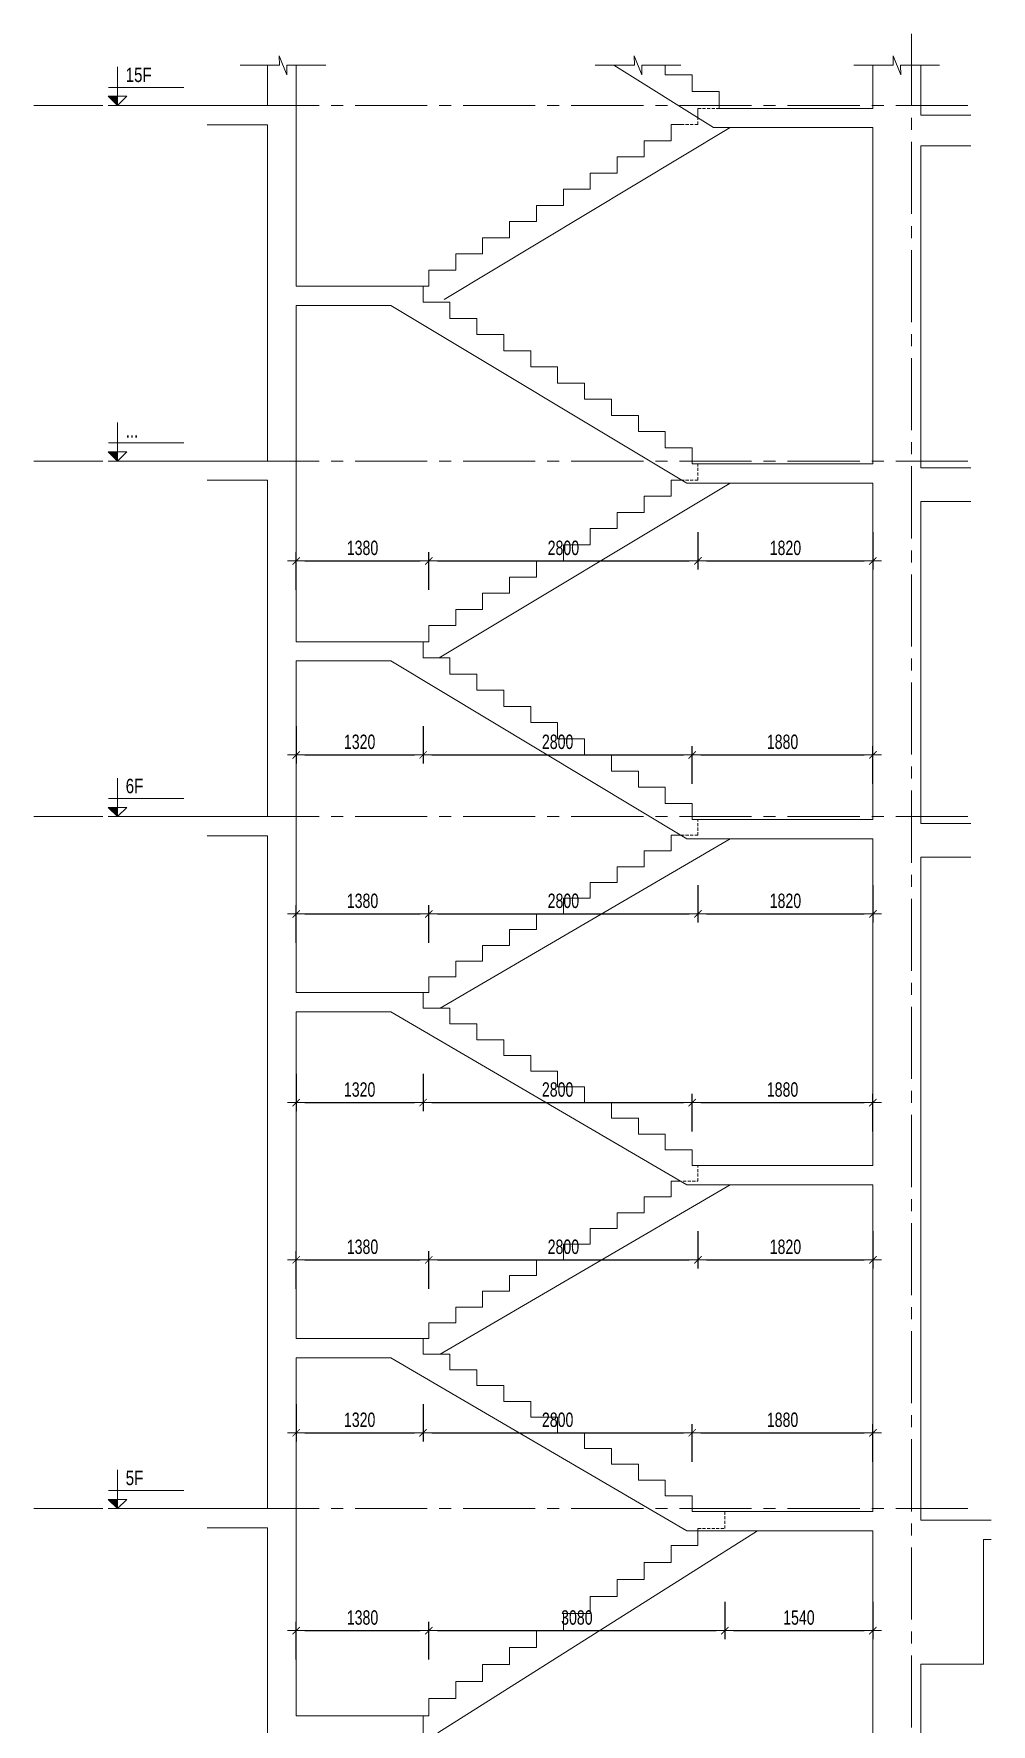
# Model space of a CAD drawing. Header units: millimetres. Extents: x -179076 to 254975, y -18667 to 296191.
# Drawn here: x 20906 to 30866, y 242206 to 259795 of the extents above; entities that cross this region are included whole.
import ezdxf

# ---------------------------------------------------------------- set-up
doc = ezdxf.new("R2010")
doc.units = ezdxf.units.MM
doc.linetypes.add('CENTER2', pattern=[1.125, 0.75, -0.125, 0.125, -0.125])
doc.linetypes.add('HIDDEN2', pattern=[4.762499999999999, 3.175, -1.5875])
doc.layers.get('Defpoints').update_dxf_attribs({"color": 151, "lineweight": 9})
for name, color, linetype, lineweight in [('NDC_S_ANNO', 7, 'Continuous', 20), ('NDC_S_AXIS', 5, 'CENTER2', 13), ('NDC_S_CONTINUOUS', 3, 'Continuous', 20), ('NDC_S_DIM', 1, 'Continuous', 15), ('NDC_S_HIDDEN', 8, 'HIDDEN2', 13), ('NDC_S_SLAB', 2, 'Continuous', 20), ('NDC_S_SYMBOL', 1, 'Continuous', 15), ('NDC_S_TEXT SYMBOL', 7, 'Continuous', 20), ('NDC_S_VN TEXT', 7, 'Continuous', 20)]:
    doc.layers.add(name, color=color, linetype=linetype, lineweight=lineweight)
doc.styles.add('NDC_ANNO', font='', dxfattribs={"width": 0.8})
doc.styles.add('NDC_DIM', font='', dxfattribs={"width": 0.75})
doc.styles.get('NDC_ANNO').set_extended_font_data('Dotum')
doc.styles.get('NDC_DIM').set_extended_font_data('Dotum')
doc.dimstyles.new('NDC_dim_60', dxfattribs={"dimscale": 60, "dimtxt": 2.5, "dimasz": 1.5, "dimexe": 1.5, "dimexo": 2.5, "dimgap": 1, "dimtad": 1, "dimdec": 0, "dimzin": 0, "dimdsep": 46, "dimtxsty": 'NDC_DIM', "dimblk": 'DIMMARK', "dimcen": 0.09, "dimdle": 1.2, "dimclrd": 1, "dimclre": 1, "dimclrt": 3, "dimadec": 0, "dimazin": 0, "dimtfac": 1, "dimtdec": 0, "dimtix": 1, "dimtofl": 0, "dimtmove": 0, "dimatfit": 3, "dimfxl": 5, "dimfxlon": 1, "dimtolj": 1, "dimtzin": 0, "dimarcsym": 0})

# ---------------------------------------------------------------- blocks, each defined once
blk = doc.blocks.new('DIMMARK')
at = {"layer": 'NDC_S_DIM', "color": 1}
blk.add_line((-1.5, 0), (1, 0), dxfattribs=at)
at = {"layer": 'NDC_S_DIM', "color": 2, "const_width": 0.1}
blk.add_lwpolyline([(-0.4242640687119285, -0.4242640687119285), (0.4242640687119285, 0.4242640687119285)], dxfattribs=at)
blk = doc.blocks.new('*D762')
at = {"layer": 'Defpoints', "color": 0, "transparency": 16777216}
for p in [(25015.57502546138, 243179.5302758293), (23635.57502542093, 242294.1136091602), (25015.57502546138, 242294.1136091602)]:
    blk.add_point(p, dxfattribs=at)
at = {"layer": 'NDC_S_DIM', "color": 1, "lineweight": -2, "transparency": 16777216}
for p, q in [((23635.57502542093, 242879.5302758293), (23635.57502542093, 243269.5302758293)), ((25015.57502546138, 242879.5302758293), (25015.57502546138, 243269.5302758293)), ((23725.57502542093, 243179.5302758293), (24925.57502546138, 243179.5302758293))]:
    blk.add_line(p, q, dxfattribs=at)
at = {"layer": 'NDC_S_DIM', "color": 1, "lineweight": -2, "transparency": 16777216, "xscale": 90, "yscale": 90, "zscale": 90, "rotation": 180}
blk.add_blockref('DIMMARK', (23635.57502542093, 243179.5302758293), dxfattribs=at)
at = {"layer": 'NDC_S_DIM', "color": 1, "lineweight": -2, "transparency": 16777216, "xscale": 90, "yscale": 90, "zscale": 90}
blk.add_blockref('DIMMARK', (25015.57502546138, 243179.5302758293), dxfattribs=at)
at = {"layer": 'NDC_S_DIM', "color": 3, "transparency": 16777216, "insert": (24325.57502544115, 243314.632039737), "char_height": 150, "attachment_point": 5, "style": 'NDC_DIM'}
blk.add_mtext('\\A1;1380', dxfattribs=at)
blk = doc.blocks.new('*D763')
at = {"layer": 'Defpoints', "color": 0, "transparency": 16777216}
for p in [(28095.57502546138, 244330.5719424994), (28095.57502546138, 243179.5302758293), (25015.57502546138, 242294.1136091602)]:
    blk.add_point(p, dxfattribs=at)
at = {"layer": 'NDC_S_DIM', "color": 1, "lineweight": -2, "transparency": 16777216}
for p, q in [((28095.57502546138, 243479.5302758293), (28095.57502546138, 243089.5302758293)), ((25015.57502546138, 242879.5302758293), (25015.57502546138, 243269.5302758293)), ((25105.57502546138, 243179.5302758293), (28005.57502546138, 243179.5302758293))]:
    blk.add_line(p, q, dxfattribs=at)
at = {"layer": 'NDC_S_DIM', "color": 1, "lineweight": -2, "transparency": 16777216, "xscale": 90, "yscale": 90, "zscale": 90, "rotation": 180}
blk.add_blockref('DIMMARK', (25015.57502546138, 243179.5302758293), dxfattribs=at)
at = {"layer": 'NDC_S_DIM', "color": 1, "lineweight": -2, "transparency": 16777216, "xscale": 90, "yscale": 90, "zscale": 90}
blk.add_blockref('DIMMARK', (28095.57502546138, 243179.5302758293), dxfattribs=at)
at = {"layer": 'NDC_S_DIM', "color": 3, "transparency": 16777216, "insert": (26555.57502546138, 243314.632039737), "char_height": 150, "attachment_point": 5, "style": 'NDC_DIM'}
blk.add_mtext('\\A1;3080', dxfattribs=at)
blk = doc.blocks.new('*D764')
at = {"layer": 'Defpoints', "color": 0, "transparency": 16777216}
for p in [(28095.57502546138, 244330.5719424994), (29635.57502538298, 244219.1136091665), (29635.57502538298, 243179.5302758293)]:
    blk.add_point(p, dxfattribs=at)
at = {"layer": 'NDC_S_DIM', "color": 1, "lineweight": -2, "transparency": 16777216}
for p, q in [((28095.57502546138, 243479.5302758293), (28095.57502546138, 243089.5302758293)), ((29635.57502538298, 243479.5302758293), (29635.57502538298, 243089.5302758293)), ((28185.57502546138, 243179.5302758293), (29545.57502538298, 243179.5302758293))]:
    blk.add_line(p, q, dxfattribs=at)
at = {"layer": 'NDC_S_DIM', "color": 1, "lineweight": -2, "transparency": 16777216, "xscale": 90, "yscale": 90, "zscale": 90, "rotation": 180}
blk.add_blockref('DIMMARK', (28095.57502546138, 243179.5302758293), dxfattribs=at)
at = {"layer": 'NDC_S_DIM', "color": 1, "lineweight": -2, "transparency": 16777216, "xscale": 90, "yscale": 90, "zscale": 90}
blk.add_blockref('DIMMARK', (29635.57502538298, 243179.5302758293), dxfattribs=at)
at = {"layer": 'NDC_S_DIM', "color": 3, "transparency": 16777216, "insert": (28865.57502542218, 243314.632039737), "char_height": 150, "attachment_point": 5, "style": 'NDC_DIM'}
blk.add_mtext('\\A1;1540', dxfattribs=at)
blk = doc.blocks.new('*D765')
at = {"layer": 'Defpoints', "color": 0, "transparency": 16777216}
for p in [(23635.57502542093, 246019.1136091612), (24955.57502542215, 246055.4772455253), (24955.57502542215, 245237.2954273459)]:
    blk.add_point(p, dxfattribs=at)
at = {"layer": 'NDC_S_DIM', "color": 1, "lineweight": -2, "transparency": 16777216}
for p, q in [((23635.57502542093, 245537.2954273459), (23635.57502542093, 245147.2954273459)), ((24955.57502542215, 245537.2954273459), (24955.57502542215, 245147.2954273459)), ((23725.57502542093, 245237.2954273459), (24865.57502542215, 245237.2954273459))]:
    blk.add_line(p, q, dxfattribs=at)
at = {"layer": 'NDC_S_DIM', "color": 1, "lineweight": -2, "transparency": 16777216, "xscale": 90, "yscale": 90, "zscale": 90, "rotation": 180}
blk.add_blockref('DIMMARK', (23635.57502542093, 245237.2954273459), dxfattribs=at)
at = {"layer": 'NDC_S_DIM', "color": 1, "lineweight": -2, "transparency": 16777216, "xscale": 90, "yscale": 90, "zscale": 90}
blk.add_blockref('DIMMARK', (24955.57502542215, 245237.2954273459), dxfattribs=at)
at = {"layer": 'NDC_S_DIM', "color": 3, "transparency": 16777216, "insert": (24295.57502542154, 245372.3971912536), "char_height": 150, "attachment_point": 5, "style": 'NDC_DIM'}
blk.add_mtext('\\A1;1320', dxfattribs=at)
blk = doc.blocks.new('*D766')
at = {"layer": 'Defpoints', "color": 0, "transparency": 16777216}
for p in [(24955.57502542215, 246055.4772455253), (27755.57502542099, 245237.2954273459), (27755.57502542099, 244419.1136091665)]:
    blk.add_point(p, dxfattribs=at)
at = {"layer": 'NDC_S_DIM', "color": 1, "lineweight": -2, "transparency": 16777216}
for p, q in [((24955.57502542215, 245537.2954273459), (24955.57502542215, 245147.2954273459)), ((25045.57502542215, 245237.2954273459), (27665.57502542099, 245237.2954273459)), ((27755.57502542099, 244937.2954273459), (27755.57502542099, 245327.2954273459))]:
    blk.add_line(p, q, dxfattribs=at)
at = {"layer": 'NDC_S_DIM', "color": 1, "lineweight": -2, "transparency": 16777216, "xscale": 90, "yscale": 90, "zscale": 90, "rotation": 180}
blk.add_blockref('DIMMARK', (24955.57502542215, 245237.2954273459), dxfattribs=at)
at = {"layer": 'NDC_S_DIM', "color": 1, "lineweight": -2, "transparency": 16777216, "xscale": 90, "yscale": 90, "zscale": 90}
blk.add_blockref('DIMMARK', (27755.57502542099, 245237.2954273459), dxfattribs=at)
at = {"layer": 'NDC_S_DIM', "color": 3, "transparency": 16777216, "insert": (26355.57502542157, 245372.3971912536), "char_height": 150, "attachment_point": 5, "style": 'NDC_DIM'}
blk.add_mtext('\\A1;2800', dxfattribs=at)
blk = doc.blocks.new('*D767')
at = {"layer": 'Defpoints', "color": 0, "transparency": 16777216}
for p in [(29635.57502538298, 245237.2954273459), (27755.57502542099, 244419.1136091665), (29635.57502538298, 244419.1136091665)]:
    blk.add_point(p, dxfattribs=at)
at = {"layer": 'NDC_S_DIM', "color": 1, "lineweight": -2, "transparency": 16777216}
for p, q in [((27755.57502542099, 244937.2954273459), (27755.57502542099, 245327.2954273459)), ((27845.57502542099, 245237.2954273459), (29545.57502538298, 245237.2954273459)), ((29635.57502538298, 244937.2954273459), (29635.57502538298, 245327.2954273459))]:
    blk.add_line(p, q, dxfattribs=at)
at = {"layer": 'NDC_S_DIM', "color": 1, "lineweight": -2, "transparency": 16777216, "xscale": 90, "yscale": 90, "zscale": 90, "rotation": 180}
blk.add_blockref('DIMMARK', (27755.57502542099, 245237.2954273459), dxfattribs=at)
at = {"layer": 'NDC_S_DIM', "color": 1, "lineweight": -2, "transparency": 16777216, "xscale": 90, "yscale": 90, "zscale": 90}
blk.add_blockref('DIMMARK', (29635.57502538298, 245237.2954273459), dxfattribs=at)
at = {"layer": 'NDC_S_DIM', "color": 3, "transparency": 16777216, "insert": (28695.57502540198, 245372.3971912536), "char_height": 150, "attachment_point": 5, "style": 'NDC_DIM'}
blk.add_mtext('\\A1;1880', dxfattribs=at)
blk = doc.blocks.new('*D768')
at = {"layer": 'Defpoints', "color": 0, "transparency": 16777216}
for p in [(25015.57502542215, 247037.295427341), (23635.57502542093, 246219.1136091612), (25015.57502542215, 246219.1136091612)]:
    blk.add_point(p, dxfattribs=at)
at = {"layer": 'NDC_S_DIM', "color": 1, "lineweight": -2, "transparency": 16777216}
for p, q in [((23635.57502542093, 246737.295427341), (23635.57502542093, 247127.295427341)), ((23725.57502542093, 247037.295427341), (24925.57502542215, 247037.295427341)), ((25015.57502542215, 246737.295427341), (25015.57502542215, 247127.295427341))]:
    blk.add_line(p, q, dxfattribs=at)
at = {"layer": 'NDC_S_DIM', "color": 1, "lineweight": -2, "transparency": 16777216, "xscale": 90, "yscale": 90, "zscale": 90, "rotation": 180}
blk.add_blockref('DIMMARK', (23635.57502542093, 247037.295427341), dxfattribs=at)
at = {"layer": 'NDC_S_DIM', "color": 1, "lineweight": -2, "transparency": 16777216, "xscale": 90, "yscale": 90, "zscale": 90}
blk.add_blockref('DIMMARK', (25015.57502542215, 247037.295427341), dxfattribs=at)
at = {"layer": 'NDC_S_DIM', "color": 3, "transparency": 16777216, "insert": (24325.57502542154, 247172.3971912487), "char_height": 150, "attachment_point": 5, "style": 'NDC_DIM'}
blk.add_mtext('\\A1;1380', dxfattribs=at)
blk = doc.blocks.new('*D769')
at = {"layer": 'Defpoints', "color": 0, "transparency": 16777216}
for p in [(27815.5750254211, 247855.4772455205), (27815.5750254211, 247037.295427341), (25015.57502542215, 246219.1136091612)]:
    blk.add_point(p, dxfattribs=at)
at = {"layer": 'NDC_S_DIM', "color": 1, "lineweight": -2, "transparency": 16777216}
for p, q in [((27815.5750254211, 247337.295427341), (27815.5750254211, 246947.295427341)), ((25015.57502542215, 246737.295427341), (25015.57502542215, 247127.295427341)), ((25105.57502542215, 247037.295427341), (27725.5750254211, 247037.295427341))]:
    blk.add_line(p, q, dxfattribs=at)
at = {"layer": 'NDC_S_DIM', "color": 1, "lineweight": -2, "transparency": 16777216, "xscale": 90, "yscale": 90, "zscale": 90, "rotation": 180}
blk.add_blockref('DIMMARK', (25015.57502542215, 247037.295427341), dxfattribs=at)
at = {"layer": 'NDC_S_DIM', "color": 1, "lineweight": -2, "transparency": 16777216, "xscale": 90, "yscale": 90, "zscale": 90}
blk.add_blockref('DIMMARK', (27815.5750254211, 247037.295427341), dxfattribs=at)
at = {"layer": 'NDC_S_DIM', "color": 3, "transparency": 16777216, "insert": (26415.57502542163, 247172.3971912487), "char_height": 150, "attachment_point": 5, "style": 'NDC_DIM'}
blk.add_mtext('\\A1;2800', dxfattribs=at)
blk = doc.blocks.new('*D770')
at = {"layer": 'Defpoints', "color": 0, "transparency": 16777216}
for p in [(27815.5750254211, 247855.4772455205), (29635.57502538298, 247819.1136091569), (29635.57502538298, 247037.295427341)]:
    blk.add_point(p, dxfattribs=at)
at = {"layer": 'NDC_S_DIM', "color": 1, "lineweight": -2, "transparency": 16777216}
for p, q in [((27815.5750254211, 247337.295427341), (27815.5750254211, 246947.295427341)), ((29635.57502538298, 247337.295427341), (29635.57502538298, 246947.295427341)), ((27905.5750254211, 247037.295427341), (29545.57502538298, 247037.295427341))]:
    blk.add_line(p, q, dxfattribs=at)
at = {"layer": 'NDC_S_DIM', "color": 1, "lineweight": -2, "transparency": 16777216, "xscale": 90, "yscale": 90, "zscale": 90, "rotation": 180}
blk.add_blockref('DIMMARK', (27815.5750254211, 247037.295427341), dxfattribs=at)
at = {"layer": 'NDC_S_DIM', "color": 1, "lineweight": -2, "transparency": 16777216, "xscale": 90, "yscale": 90, "zscale": 90}
blk.add_blockref('DIMMARK', (29635.57502538298, 247037.295427341), dxfattribs=at)
at = {"layer": 'NDC_S_DIM', "color": 3, "transparency": 16777216, "insert": (28725.57502540204, 247172.3971912487), "char_height": 150, "attachment_point": 5, "style": 'NDC_DIM'}
blk.add_mtext('\\A1;1820', dxfattribs=at)
blk = doc.blocks.new('*D771')
at = {"layer": 'Defpoints', "color": 0, "transparency": 16777216}
for p in [(23635.57502542093, 249819.1136091517), (24955.57502542215, 249819.1136091517), (24955.57502542215, 248673.6590637005)]:
    blk.add_point(p, dxfattribs=at)
at = {"layer": 'NDC_S_DIM', "color": 1, "lineweight": -2, "transparency": 16777216}
for p, q in [((23635.57502542093, 248973.6590637005), (23635.57502542093, 248583.6590637005)), ((24955.57502542215, 248973.6590637005), (24955.57502542215, 248583.6590637005)), ((23725.57502542093, 248673.6590637005), (24865.57502542215, 248673.6590637005))]:
    blk.add_line(p, q, dxfattribs=at)
at = {"layer": 'NDC_S_DIM', "color": 1, "lineweight": -2, "transparency": 16777216, "xscale": 90, "yscale": 90, "zscale": 90, "rotation": 180}
blk.add_blockref('DIMMARK', (23635.57502542093, 248673.6590637005), dxfattribs=at)
at = {"layer": 'NDC_S_DIM', "color": 1, "lineweight": -2, "transparency": 16777216, "xscale": 90, "yscale": 90, "zscale": 90}
blk.add_blockref('DIMMARK', (24955.57502542215, 248673.6590637005), dxfattribs=at)
at = {"layer": 'NDC_S_DIM', "color": 3, "transparency": 16777216, "insert": (24295.57502542154, 248808.7608276082), "char_height": 150, "attachment_point": 5, "style": 'NDC_DIM'}
blk.add_mtext('\\A1;1320', dxfattribs=at)
blk = doc.blocks.new('*D772')
at = {"layer": 'Defpoints', "color": 0, "transparency": 16777216}
for p in [(24955.57502542215, 249819.1136091517), (27755.57502542099, 248673.6590637005), (27755.57502542099, 248019.1136091569)]:
    blk.add_point(p, dxfattribs=at)
at = {"layer": 'NDC_S_DIM', "color": 1, "lineweight": -2, "transparency": 16777216}
for p, q in [((24955.57502542215, 248973.6590637005), (24955.57502542215, 248583.6590637005)), ((27755.57502542099, 248373.6590637005), (27755.57502542099, 248763.6590637005)), ((25045.57502542215, 248673.6590637005), (27665.57502542099, 248673.6590637005))]:
    blk.add_line(p, q, dxfattribs=at)
at = {"layer": 'NDC_S_DIM', "color": 1, "lineweight": -2, "transparency": 16777216, "xscale": 90, "yscale": 90, "zscale": 90, "rotation": 180}
blk.add_blockref('DIMMARK', (24955.57502542215, 248673.6590637005), dxfattribs=at)
at = {"layer": 'NDC_S_DIM', "color": 1, "lineweight": -2, "transparency": 16777216, "xscale": 90, "yscale": 90, "zscale": 90}
blk.add_blockref('DIMMARK', (27755.57502542099, 248673.6590637005), dxfattribs=at)
at = {"layer": 'NDC_S_DIM', "color": 3, "transparency": 16777216, "insert": (26355.57502542157, 248808.7608276082), "char_height": 150, "attachment_point": 5, "style": 'NDC_DIM'}
blk.add_mtext('\\A1;2800', dxfattribs=at)
blk = doc.blocks.new('*D773')
at = {"layer": 'Defpoints', "color": 0, "transparency": 16777216}
for p in [(29635.57502538298, 248673.6590637005), (27755.57502542099, 248019.1136091569), (29635.57502538298, 248019.1136091569)]:
    blk.add_point(p, dxfattribs=at)
at = {"layer": 'NDC_S_DIM', "color": 1, "lineweight": -2, "transparency": 16777216}
for p, q in [((27755.57502542099, 248373.6590637005), (27755.57502542099, 248763.6590637005)), ((29635.57502538298, 248373.6590637005), (29635.57502538298, 248763.6590637005)), ((27845.57502542099, 248673.6590637005), (29545.57502538298, 248673.6590637005))]:
    blk.add_line(p, q, dxfattribs=at)
at = {"layer": 'NDC_S_DIM', "color": 1, "lineweight": -2, "transparency": 16777216, "xscale": 90, "yscale": 90, "zscale": 90, "rotation": 180}
blk.add_blockref('DIMMARK', (27755.57502542099, 248673.6590637005), dxfattribs=at)
at = {"layer": 'NDC_S_DIM', "color": 1, "lineweight": -2, "transparency": 16777216, "xscale": 90, "yscale": 90, "zscale": 90}
blk.add_blockref('DIMMARK', (29635.57502538298, 248673.6590637005), dxfattribs=at)
at = {"layer": 'NDC_S_DIM', "color": 3, "transparency": 16777216, "insert": (28695.57502540198, 248808.7608276082), "char_height": 150, "attachment_point": 5, "style": 'NDC_DIM'}
blk.add_mtext('\\A1;1880', dxfattribs=at)
blk = doc.blocks.new('*D774')
at = {"layer": 'Defpoints', "color": 0, "transparency": 16777216}
for p in [(25015.57502542215, 250637.2954273317), (23635.57502542093, 249819.1136091517), (25015.57502542215, 249819.1136091517)]:
    blk.add_point(p, dxfattribs=at)
at = {"layer": 'NDC_S_DIM', "color": 1, "lineweight": -2, "transparency": 16777216}
for p, q in [((23635.57502542093, 250337.2954273317), (23635.57502542093, 250727.2954273317)), ((25015.57502542215, 250337.2954273317), (25015.57502542215, 250727.2954273317)), ((23725.57502542093, 250637.2954273317), (24925.57502542215, 250637.2954273317))]:
    blk.add_line(p, q, dxfattribs=at)
at = {"layer": 'NDC_S_DIM', "color": 1, "lineweight": -2, "transparency": 16777216, "xscale": 90, "yscale": 90, "zscale": 90, "rotation": 180}
blk.add_blockref('DIMMARK', (23635.57502542093, 250637.2954273317), dxfattribs=at)
at = {"layer": 'NDC_S_DIM', "color": 1, "lineweight": -2, "transparency": 16777216, "xscale": 90, "yscale": 90, "zscale": 90}
blk.add_blockref('DIMMARK', (25015.57502542215, 250637.2954273317), dxfattribs=at)
at = {"layer": 'NDC_S_DIM', "color": 3, "transparency": 16777216, "insert": (24325.57502542154, 250772.3971912394), "char_height": 150, "attachment_point": 5, "style": 'NDC_DIM'}
blk.add_mtext('\\A1;1380', dxfattribs=at)
blk = doc.blocks.new('*D775')
at = {"layer": 'Defpoints', "color": 0, "transparency": 16777216}
for p in [(27815.5750254211, 251455.4772455111), (27815.5750254211, 250637.2954273317), (25015.57502542215, 249819.1136091517)]:
    blk.add_point(p, dxfattribs=at)
at = {"layer": 'NDC_S_DIM', "color": 1, "lineweight": -2, "transparency": 16777216}
for p, q in [((27815.5750254211, 250937.2954273317), (27815.5750254211, 250547.2954273317)), ((25015.57502542215, 250337.2954273317), (25015.57502542215, 250727.2954273317)), ((25105.57502542215, 250637.2954273317), (27725.5750254211, 250637.2954273317))]:
    blk.add_line(p, q, dxfattribs=at)
at = {"layer": 'NDC_S_DIM', "color": 1, "lineweight": -2, "transparency": 16777216, "xscale": 90, "yscale": 90, "zscale": 90, "rotation": 180}
blk.add_blockref('DIMMARK', (25015.57502542215, 250637.2954273317), dxfattribs=at)
at = {"layer": 'NDC_S_DIM', "color": 1, "lineweight": -2, "transparency": 16777216, "xscale": 90, "yscale": 90, "zscale": 90}
blk.add_blockref('DIMMARK', (27815.5750254211, 250637.2954273317), dxfattribs=at)
at = {"layer": 'NDC_S_DIM', "color": 3, "transparency": 16777216, "insert": (26415.57502542163, 250772.3971912394), "char_height": 150, "attachment_point": 5, "style": 'NDC_DIM'}
blk.add_mtext('\\A1;2800', dxfattribs=at)
blk = doc.blocks.new('*D776')
at = {"layer": 'Defpoints', "color": 0, "transparency": 16777216}
for p in [(27815.5750254211, 251455.4772455111), (29635.57502538298, 251419.1136091152), (29635.57502538298, 250637.2954273317)]:
    blk.add_point(p, dxfattribs=at)
at = {"layer": 'NDC_S_DIM', "color": 1, "lineweight": -2, "transparency": 16777216}
for p, q in [((27815.5750254211, 250937.2954273317), (27815.5750254211, 250547.2954273317)), ((29635.57502538298, 250937.2954273317), (29635.57502538298, 250547.2954273317)), ((27905.5750254211, 250637.2954273317), (29545.57502538298, 250637.2954273317))]:
    blk.add_line(p, q, dxfattribs=at)
at = {"layer": 'NDC_S_DIM', "color": 1, "lineweight": -2, "transparency": 16777216, "xscale": 90, "yscale": 90, "zscale": 90, "rotation": 180}
blk.add_blockref('DIMMARK', (27815.5750254211, 250637.2954273317), dxfattribs=at)
at = {"layer": 'NDC_S_DIM', "color": 1, "lineweight": -2, "transparency": 16777216, "xscale": 90, "yscale": 90, "zscale": 90}
blk.add_blockref('DIMMARK', (29635.57502538298, 250637.2954273317), dxfattribs=at)
at = {"layer": 'NDC_S_DIM', "color": 3, "transparency": 16777216, "insert": (28725.57502540204, 250772.3971912394), "char_height": 150, "attachment_point": 5, "style": 'NDC_DIM'}
blk.add_mtext('\\A1;1820', dxfattribs=at)
blk = doc.blocks.new('*D777')
at = {"layer": 'Defpoints', "color": 0, "transparency": 16777216}
for p in [(24955.5750254991, 253300.9317909445), (23635.57502542093, 253269.1136091272), (24955.5750254991, 252291.8408818482)]:
    blk.add_point(p, dxfattribs=at)
at = {"layer": 'NDC_S_DIM', "color": 1, "lineweight": -2, "transparency": 16777216}
for p, q in [((23635.57502542093, 252591.8408818482), (23635.57502542093, 252201.8408818482)), ((24955.5750254991, 252591.8408818482), (24955.5750254991, 252201.8408818482)), ((23725.57502542093, 252291.8408818482), (24865.5750254991, 252291.8408818482))]:
    blk.add_line(p, q, dxfattribs=at)
at = {"layer": 'NDC_S_DIM', "color": 1, "lineweight": -2, "transparency": 16777216, "xscale": 90, "yscale": 90, "zscale": 90, "rotation": 180}
blk.add_blockref('DIMMARK', (23635.57502542093, 252291.8408818482), dxfattribs=at)
at = {"layer": 'NDC_S_DIM', "color": 1, "lineweight": -2, "transparency": 16777216, "xscale": 90, "yscale": 90, "zscale": 90}
blk.add_blockref('DIMMARK', (24955.5750254991, 252291.8408818482), dxfattribs=at)
at = {"layer": 'NDC_S_DIM', "color": 3, "transparency": 16777216, "insert": (24295.57502546001, 252426.942645756), "char_height": 150, "attachment_point": 5, "style": 'NDC_DIM'}
blk.add_mtext('\\A1;1320', dxfattribs=at)
blk = doc.blocks.new('*D778')
at = {"layer": 'Defpoints', "color": 0, "transparency": 16777216}
for p in [(24955.5750254991, 253300.9317909445), (27755.57502542093, 252291.8408818482), (27755.57502542093, 251619.1136091152)]:
    blk.add_point(p, dxfattribs=at)
at = {"layer": 'NDC_S_DIM', "color": 1, "lineweight": -2, "transparency": 16777216}
for p, q in [((24955.5750254991, 252591.8408818482), (24955.5750254991, 252201.8408818482)), ((25045.5750254991, 252291.8408818482), (27665.57502542093, 252291.8408818482)), ((27755.57502542093, 251991.8408818482), (27755.57502542093, 252381.8408818482))]:
    blk.add_line(p, q, dxfattribs=at)
at = {"layer": 'NDC_S_DIM', "color": 1, "lineweight": -2, "transparency": 16777216, "xscale": 90, "yscale": 90, "zscale": 90, "rotation": 180}
blk.add_blockref('DIMMARK', (24955.5750254991, 252291.8408818482), dxfattribs=at)
at = {"layer": 'NDC_S_DIM', "color": 1, "lineweight": -2, "transparency": 16777216, "xscale": 90, "yscale": 90, "zscale": 90}
blk.add_blockref('DIMMARK', (27755.57502542093, 252291.8408818482), dxfattribs=at)
at = {"layer": 'NDC_S_DIM', "color": 3, "transparency": 16777216, "insert": (26355.57502546001, 252426.942645756), "char_height": 150, "attachment_point": 5, "style": 'NDC_DIM'}
blk.add_mtext('\\A1;2800', dxfattribs=at)
blk = doc.blocks.new('*D757')
at = {"layer": 'Defpoints', "color": 0, "transparency": 16777216}
for p in [(29635.57502538298, 252291.8408818482), (27755.57502542093, 251619.1136091152), (29635.57502538298, 251619.1136091152)]:
    blk.add_point(p, dxfattribs=at)
at = {"layer": 'NDC_S_DIM', "color": 1, "lineweight": -2, "transparency": 16777216}
for p, q in [((27755.57502542093, 251991.8408818482), (27755.57502542093, 252381.8408818482)), ((27845.57502542093, 252291.8408818482), (29545.57502538298, 252291.8408818482)), ((29635.57502538298, 251991.8408818482), (29635.57502538298, 252381.8408818482))]:
    blk.add_line(p, q, dxfattribs=at)
at = {"layer": 'NDC_S_DIM', "color": 1, "lineweight": -2, "transparency": 16777216, "xscale": 90, "yscale": 90, "zscale": 90, "rotation": 180}
blk.add_blockref('DIMMARK', (27755.57502542093, 252291.8408818482), dxfattribs=at)
at = {"layer": 'NDC_S_DIM', "color": 1, "lineweight": -2, "transparency": 16777216, "xscale": 90, "yscale": 90, "zscale": 90}
blk.add_blockref('DIMMARK', (29635.57502538298, 252291.8408818482), dxfattribs=at)
at = {"layer": 'NDC_S_DIM', "color": 3, "transparency": 16777216, "insert": (28695.57502540195, 252426.942645756), "char_height": 150, "attachment_point": 5, "style": 'NDC_DIM'}
blk.add_mtext('\\A1;1880', dxfattribs=at)
blk = doc.blocks.new('*D758')
at = {"layer": 'Defpoints', "color": 0, "transparency": 16777216}
for p in [(25015.5750254991, 254310.022700041), (23635.57502542093, 253469.1136091272), (25015.5750254991, 253469.1136091272)]:
    blk.add_point(p, dxfattribs=at)
at = {"layer": 'NDC_S_DIM', "color": 1, "lineweight": -2, "transparency": 16777216}
for p, q in [((23635.57502542093, 254010.022700041), (23635.57502542093, 254400.022700041)), ((25015.5750254991, 254010.022700041), (25015.5750254991, 254400.022700041)), ((23725.57502542093, 254310.022700041), (24925.5750254991, 254310.022700041))]:
    blk.add_line(p, q, dxfattribs=at)
at = {"layer": 'NDC_S_DIM', "color": 1, "lineweight": -2, "transparency": 16777216, "xscale": 90, "yscale": 90, "zscale": 90, "rotation": 180}
blk.add_blockref('DIMMARK', (23635.57502542093, 254310.022700041), dxfattribs=at)
at = {"layer": 'NDC_S_DIM', "color": 1, "lineweight": -2, "transparency": 16777216, "xscale": 90, "yscale": 90, "zscale": 90}
blk.add_blockref('DIMMARK', (25015.5750254991, 254310.022700041), dxfattribs=at)
at = {"layer": 'NDC_S_DIM', "color": 3, "transparency": 16777216, "insert": (24325.57502546001, 254445.1244639487), "char_height": 150, "attachment_point": 5, "style": 'NDC_DIM'}
blk.add_mtext('\\A1;1380', dxfattribs=at)
blk = doc.blocks.new('*D759')
at = {"layer": 'Defpoints', "color": 0, "transparency": 16777216}
for p in [(27815.5750254211, 255150.9317909545), (27815.5750254211, 254310.022700041), (25015.5750254991, 253469.1136091272)]:
    blk.add_point(p, dxfattribs=at)
at = {"layer": 'NDC_S_DIM', "color": 1, "lineweight": -2, "transparency": 16777216}
for p, q in [((27815.5750254211, 254610.022700041), (27815.5750254211, 254220.022700041)), ((25015.5750254991, 254010.022700041), (25015.5750254991, 254400.022700041)), ((25105.5750254991, 254310.022700041), (27725.5750254211, 254310.022700041))]:
    blk.add_line(p, q, dxfattribs=at)
at = {"layer": 'NDC_S_DIM', "color": 1, "lineweight": -2, "transparency": 16777216, "xscale": 90, "yscale": 90, "zscale": 90, "rotation": 180}
blk.add_blockref('DIMMARK', (25015.5750254991, 254310.022700041), dxfattribs=at)
at = {"layer": 'NDC_S_DIM', "color": 1, "lineweight": -2, "transparency": 16777216, "xscale": 90, "yscale": 90, "zscale": 90}
blk.add_blockref('DIMMARK', (27815.5750254211, 254310.022700041), dxfattribs=at)
at = {"layer": 'NDC_S_DIM', "color": 3, "transparency": 16777216, "insert": (26415.5750254601, 254445.1244639487), "char_height": 150, "attachment_point": 5, "style": 'NDC_DIM'}
blk.add_mtext('\\A1;2800', dxfattribs=at)
blk = doc.blocks.new('*D760')
at = {"layer": 'Defpoints', "color": 0, "transparency": 16777216}
for p in [(27815.5750254211, 255150.9317909545), (29635.57502538298, 255119.1136091154), (29635.57502538298, 254310.022700041)]:
    blk.add_point(p, dxfattribs=at)
at = {"layer": 'NDC_S_DIM', "color": 1, "lineweight": -2, "transparency": 16777216}
for p, q in [((27815.5750254211, 254610.022700041), (27815.5750254211, 254220.022700041)), ((29635.57502538298, 254610.022700041), (29635.57502538298, 254220.022700041)), ((27905.5750254211, 254310.022700041), (29545.57502538298, 254310.022700041))]:
    blk.add_line(p, q, dxfattribs=at)
at = {"layer": 'NDC_S_DIM', "color": 1, "lineweight": -2, "transparency": 16777216, "xscale": 90, "yscale": 90, "zscale": 90, "rotation": 180}
blk.add_blockref('DIMMARK', (27815.5750254211, 254310.022700041), dxfattribs=at)
at = {"layer": 'NDC_S_DIM', "color": 1, "lineweight": -2, "transparency": 16777216, "xscale": 90, "yscale": 90, "zscale": 90}
blk.add_blockref('DIMMARK', (29635.57502538298, 254310.022700041), dxfattribs=at)
at = {"layer": 'NDC_S_DIM', "color": 3, "transparency": 16777216, "insert": (28725.57502540204, 254445.1244639487), "char_height": 150, "attachment_point": 5, "style": 'NDC_DIM'}
blk.add_mtext('\\A1;1820', dxfattribs=at)
blk = doc.blocks.new('kata_block_CT')
at = {"layer": 'NDC_S_ANNO'}
blk.add_hatch(color=3, dxfattribs=at).paths.add_polyline_path([(0, 1.596954857557648), (-1.612010908633238, 1.596954857557648), (0, 0)])
at = {"layer": 'NDC_S_ANNO', "ltscale": 50}
h = blk.add_hatch(dxfattribs=at)
h.set_pattern_fill('ANSI31', color=256, scale=1.406250541793835, style=0)
h.set_pattern_definition([(45.00000000000001, (0, 5.456968210637569e-12), (-3.157122508925224, 3.157122508925225), [])])
h.paths.add_polyline_path([(0, 1.596954857557648), (0, 0), (1.612010908924276, 1.596954857557648)])
for p, q in [((-1.592704896858777, 3.140833880479477), (11.46947077315417, 3.140833880479477)), ((11.56125648126181, 5.456968210637569e-12), (-1.63869572513795, 5.456968210637569e-12))]:
    blk.add_line(p, q, dxfattribs=at)
for points in [[(0, 6.69495074864426), (0, 0)], [(0, 0), (-1.612010908924276, 1.596954857557648), (0, 1.596954857557648)], [(0, 0), (1.612010908924276, 1.596954857557648), (0, 1.596954857557648)]]:
    blk.add_lwpolyline(points, dxfattribs=at)
at = {"layer": 'NDC_S_ANNO', "color": 8, "ltscale": 50}
blk.add_lwpolyline([(0, 0), (-1.612010908633238, 1.596954857557648), (0, 1.596954857557648)], dxfattribs=at)
at = {"layer": 'NDC_S_TEXT SYMBOL', "color": 3, "style": 'NDC_ANNO', "width": 0.8}
blk.add_attdef('CT', (1.409564409346785, 4.068271311703938), '', height=2.5, dxfattribs=at)

msp = doc.modelspace()

# ---------------------------------------------------------------- linework, layer by layer
at = {"layer": 'NDC_S_AXIS', "ltscale": 1000}
for p, q in [((30035.57502539858, 259795.0796978927), (30035.57502539858, 228195.7229393807)), ((30623.03160087153, 259049.1136091675), (20905.7138816567, 259049.1136091675)), ((30623.03160087153, 255349.1136091476), (20905.7138816567, 255349.1136091477)), ((30623.03160087153, 251649.1136091476), (20905.7138816567, 251649.1136091476)), ((30623.03160087153, 244449.1136091661), (20905.7138816567, 244449.1136091661))]:
    msp.add_line(p, q, dxfattribs=at)
at = {"layer": 'NDC_S_CONTINUOUS'}
for p, q in [((28151.02321655722, 258819.1136091353), (25173.9421354775, 257030.9317909447)), ((28151.02321655722, 255119.1136091352), (25123.99618953181, 253300.9317909445)), ((25131.95369460428, 249655.4772455158), (28149.73147232604, 251419.1136091151)), ((25131.95369460469, 246055.4772455253), (28149.7314723818, 247819.1136091569)), ((25109.74712656648, 242117.0302758265), (28433.51183244999, 244219.1136091666))]:
    msp.add_line(p, q, dxfattribs=at)
for points in [[(27647.15386127355, 258850.9317909547), (27535.57502542093, 258850.9317909547), (27535.57502542093, 258682.749972772), (27255.57502542093, 258682.749972772), (27255.57502542093, 258514.5681545892), (26975.57502542093, 258514.5681545892), (26975.57502542093, 258346.3863364065), (26695.57502542093, 258346.3863364065), (26695.57502542093, 258178.2045182238), (26415.57502542093, 258178.2045182238), (26415.57502542093, 258010.0227000411), (26135.57502542093, 258010.0227000411), (26135.57502542093, 257841.8408818584), (25855.57502542093, 257841.8408818584), (25855.57502542093, 257673.6590636756), (25575.57502542093, 257673.6590636756), (25575.57502542093, 257505.4772454929), (25295.57502542093, 257505.4772454929), (25295.57502542093, 257337.2954273102), (25015.5750254991, 257337.2954273102), (25015.5750254991, 257169.1136091274), (24955.5750254991, 257169.1136091274)], [(27647.15386127372, 255150.9317909545), (27535.57502542093, 255150.9317909545), (27535.57502542093, 254982.7499727719), (27255.57502542093, 254982.7499727719), (27255.57502542093, 254814.568154589), (26975.57502542093, 254814.568154589), (26975.57502542093, 254646.3863364063), (26695.57502542093, 254646.3863364063), (26695.57502542093, 254478.2045182236), (26415.57502542093, 254478.2045182236), (26415.57502542093, 254310.022700041), (26135.57502542093, 254310.022700041), (26135.57502542093, 254141.8408818583), (25855.57502542093, 254141.8408818583), (25855.57502542093, 253973.6590636754), (25575.57502542093, 253973.6590636754), (25575.57502542093, 253805.4772454927), (25295.57502542093, 253805.4772454927), (25295.57502542093, 253637.29542731), (25015.5750254991, 253637.29542731), (25015.5750254991, 253469.1136091272), (24955.5750254991, 253469.1136091272)], [(24955.57502542215, 249819.1136091517), (25015.57502542215, 249819.1136091517), (25015.57502542215, 249982.7499727882), (25295.57502542203, 249982.7499727882), (25295.57502542203, 250146.386336424), (25575.57502542192, 250146.386336424), (25575.57502542192, 250310.0227000599), (25855.5750254218, 250310.0227000599), (25855.5750254218, 250473.6590636958), (26135.57502542168, 250473.6590636958), (26135.57502542168, 250637.2954273317), (26415.57502542157, 250637.2954273317), (26415.57502542157, 250800.9317909676), (26695.57502542145, 250800.9317909676), (26695.57502542145, 250964.5681546035), (26975.57502542133, 250964.5681546035), (26975.57502542133, 251128.2045182394), (27255.57502542122, 251128.2045182394), (27255.57502542122, 251291.8408818753), (27535.5750254211, 251291.8408818753), (27535.5750254211, 251455.4772455111), (27639.58629368769, 251455.4772455111)], [(24955.57502542215, 246219.1136091612), (25015.57502542215, 246219.1136091612), (25015.57502542215, 246382.7499727975), (25295.57502542203, 246382.7499727975), (25295.57502542203, 246546.3863364334), (25575.57502542192, 246546.3863364334), (25575.57502542192, 246710.0227000692), (25855.5750254218, 246710.0227000692), (25855.5750254218, 246873.6590637051), (26135.57502542168, 246873.6590637051), (26135.57502542168, 247037.295427341), (26415.57502542157, 247037.295427341), (26415.57502542157, 247200.9317909769), (26695.57502542145, 247200.9317909769), (26695.57502542145, 247364.5681546128), (26975.57502542133, 247364.5681546128), (26975.57502542133, 247528.2045182487), (27255.57502542122, 247528.2045182487), (27255.57502542122, 247691.8408818846), (27535.5750254211, 247691.8408818846), (27535.5750254211, 247855.4772455205), (27639.19635623886, 247855.4772455205)], [(24955.57502546138, 242294.1136091602), (25015.57502546138, 242294.1136091602), (25015.57502546138, 242471.1969424939), (25295.57502546138, 242471.1969424939), (25295.57502546138, 242648.2802758277), (25575.57502546138, 242648.2802758277), (25575.57502546138, 242825.3636091616), (25855.57502546138, 242825.3636091616), (25855.57502546138, 243002.4469424954), (26135.57502546138, 243002.4469424954), (26135.57502546138, 243179.5302758293), (26415.57502546138, 243179.5302758293), (26415.57502546138, 243356.6136091631), (26695.57502546138, 243356.6136091631), (26695.57502546138, 243533.6969424969), (26975.57502546138, 243533.6969424969), (26975.57502546138, 243710.7802758308), (27255.57502546138, 243710.7802758308), (27255.57502546138, 243887.8636091646), (27535.57502546138, 243887.8636091646), (27535.57502546138, 244064.9469424984), (27815.57502546138, 244064.9469424984), (27815.57502546138, 244219.1136091665)]]:
    msp.add_lwpolyline(points, dxfattribs=at)
at = {"layer": 'NDC_S_HIDDEN', "ltscale": 10}
for points in [[(27639.58629368769, 258850.9317909547), (27815.5750254211, 258850.9317909547), (27815.5750254211, 259014.5681545911)], [(27815.56868237624, 258920.7680453151), (27815.56868237624, 259019.1136114121), (28035.57502546231, 259019.1136114121)], [(27639.58629368769, 255150.9317909545), (27815.5750254211, 255150.9317909545), (27815.5750254211, 255314.568154591)], [(27639.58629368769, 251455.4772455111), (27815.5750254211, 251455.4772455111), (27815.5750254211, 251619.1136091476)], [(27661.40292431717, 247855.4772455205), (27815.5750254211, 247855.4772455205), (27815.5750254211, 248019.1136091569)], [(27815.57502546138, 244219.1136091665), (27815.57502546138, 244242.0302758323), (28095.57502546138, 244242.0302758323), (28095.57502546138, 244419.1136091665)]]:
    msp.add_lwpolyline(points, dxfattribs=at)
at = {"layer": 'NDC_S_SLAB'}
for p, q in [((23335.57502549159, 259467.4745943766), (23335.57502549159, 259049.1136114099)), ((23635.57502549159, 259467.4745943766), (23635.57502549159, 259049.11361141)), ((27978.21578029799, 258819.1136091153), (26940.83820386638, 259467.4745943766)), ((30135.57502539101, 259467.4745944231), (30135.57502539101, 258949.1136091658)), ((22708.29115814838, 259049.1136114122), (23335.57502541336, 259049.1136114122)), ((23635.57502542093, 257169.1136091274), (23635.57502542093, 259049.1136091478)), ((30655.61219082109, 258949.1136091658), (30135.57502539101, 258949.1136091658)), ((22708.29115821904, 258849.1136091477), (23335.57502548402, 258849.1136091477)), ((23335.57502542093, 258849.1136091477), (23335.57502542093, 255349.1136091477)), ((29635.57502538298, 258819.1136091154), (27978.21578029799, 258819.1136091153)), ((27700.12683427986, 255119.1136091154), (24620.12683436618, 256969.1136091274)), ((22708.29115814838, 255349.1136091477), (23335.57502541336, 255349.1136091477)), ((23635.57502542093, 253469.1136091272), (23635.57502542093, 255349.1136091477)), ((22708.29115821904, 255149.1136091476), (23335.57502548402, 255149.1136091476)), ((23335.57502542093, 255149.1136091476), (23335.57502542093, 251649.1136091476)), ((29635.57502538298, 255119.1136091154), (27700.12683427986, 255119.1136091154)), ((27700.12683427986, 251419.1136091152), (24620.12683436618, 253269.1136091272)), ((22708.29115814838, 251649.1136091476), (23335.57502541336, 251649.1136091476)), ((22708.29115821904, 251449.1136091476), (23335.57502542093, 251449.1136091476)), ((23335.57502542093, 251449.1136091476), (23335.57502542093, 244449.1136091661)), ((29635.57502538298, 251419.1136091152), (27700.12683427986, 251419.1136091152)), ((23635.57502542093, 246019.1136091612), (23635.57502542093, 242294.1136091602)), ((22708.29115828971, 244449.1136091661), (23335.57502548402, 244449.1136091661)), ((30866.25201687397, 244329.1136091639), (30135.57502539858, 244329.1136091639)), ((22708.29115828971, 244249.1136091661), (23335.57502548402, 244249.1136091661)), ((23335.57502542093, 244249.113609166), (23335.57502542093, 235949.1136091443)), ((30135.57502539858, 235879.1136091421), (30135.57502539858, 242829.1136091639)), ((30785.57502538164, 242829.1136091639), (30135.57502539858, 242829.1136091639))]:
    msp.add_line(p, q, dxfattribs=at)
for points in [[(29635.57502538298, 259467.4745944231), (29635.57502538298, 259019.1136114121), (28035.57502546231, 259019.1136114121), (28035.57502546231, 259194.1136091886), (27755.57502545865, 259194.1136091886), (27755.57502545865, 259369.1136091886), (27475.57502545498, 259369.1136091886), (27475.57502545498, 259467.4745943766)], [(29635.57502538298, 258819.1136091353), (29635.57502538298, 255319.1136091154)], [(30655.61219082109, 258629.1136069036), (30135.57502539858, 258629.1136069036), (30135.57502539858, 255279.1136091154), (30655.61219082109, 255279.1136091154)], [(29635.57502538298, 255319.1136091154), (27755.57502542093, 255319.1136091154), (27755.57502542093, 255487.2954273002), (27475.5750254991, 255487.2954273002), (27475.5750254991, 255655.477245483), (27195.5750254991, 255655.477245483), (27195.5750254991, 255823.6590636657), (26915.5750254991, 255823.6590636657), (26915.5750254991, 255991.8408818484), (26635.5750254991, 255991.8408818484), (26635.5750254991, 256160.0227000311), (26355.5750254991, 256160.0227000311), (26355.5750254991, 256328.2045182138), (26075.5750254991, 256328.2045182138), (26075.5750254991, 256496.3863363966), (25795.5750254991, 256496.3863363966), (25795.5750254991, 256664.5681545793), (25515.5750254991, 256664.5681545793), (25515.5750254991, 256832.749972762), (25235.5750254991, 256832.749972762), (25235.5750254991, 257000.9317909447), (24955.5750254991, 257000.9317909447), (24955.5750254991, 257169.1136091274), (23635.57502542093, 257169.1136091274)], [(23635.57502542093, 256969.1136091274), (24620.12683436618, 256969.1136091274)], [(23635.57502542093, 255349.1136091477), (23635.57502542093, 256969.1136091274)], [(29635.57502538298, 255119.1136091352), (29635.57502538298, 251619.1136091152)], [(30655.61219082109, 254929.1136069035), (30135.57502539858, 254929.1136069035), (30135.57502539858, 251579.1136091152), (30655.61219082109, 251579.1136091152)], [(29635.57502538298, 251619.1136091152), (27755.57502542093, 251619.1136091152), (27755.57502542093, 251787.2954273), (27475.5750254991, 251787.2954273), (27475.5750254991, 251955.4772454828), (27195.5750254991, 251955.4772454828), (27195.5750254991, 252123.6590636655), (26915.5750254991, 252123.6590636655), (26915.5750254991, 252291.8408818482), (26635.5750254991, 252291.8408818482), (26635.5750254991, 252460.0227000309), (26355.5750254991, 252460.0227000309), (26355.5750254991, 252628.2045182136), (26075.5750254991, 252628.2045182136), (26075.5750254991, 252796.3863363964), (25795.5750254991, 252796.3863363964), (25795.5750254991, 252964.5681545791), (25515.5750254991, 252964.5681545791), (25515.5750254991, 253132.7499727618), (25235.5750254991, 253132.7499727618), (25235.5750254991, 253300.9317909445), (24955.5750254991, 253300.9317909445), (24955.5750254991, 253469.1136091272), (23635.57502542093, 253469.1136091272)], [(23635.57502542093, 253269.1136091272), (24620.12683436618, 253269.1136091272)], [(23635.57502542093, 251649.1136091476), (23635.57502542093, 253269.1136091272)], [(29635.57502538298, 251419.1136091152), (29635.57502538298, 248019.1136091569), (27755.57502542099, 248019.1136091569), (27755.57502542099, 248182.7499727928), (27475.5750254211, 248182.7499727928), (27475.5750254211, 248346.3863364287), (27195.57502542122, 248346.3863364287), (27195.57502542122, 248510.0227000646), (26915.57502542133, 248510.0227000646), (26915.57502542133, 248673.6590637005), (26635.57502542145, 248673.6590637005), (26635.57502542145, 248837.2954273364), (26355.57502542157, 248837.2954273364), (26355.57502542157, 249000.9317909722), (26075.57502542168, 249000.9317909722), (26075.57502542168, 249164.5681546081), (25795.5750254218, 249164.5681546081), (25795.5750254218, 249328.204518244), (25515.57502542192, 249328.204518244), (25515.57502542192, 249491.8408818799), (25235.57502542203, 249491.8408818799), (25235.57502542203, 249655.4772455158), (24955.57502542215, 249655.4772455158), (24955.57502542215, 249819.1136091517), (23635.57502542093, 249819.1136091517), (23635.57502542093, 251649.1136091476)], [(30135.57502539858, 244329.1136091639), (30135.57502539858, 251229.1136069031)], [(30655.61219082109, 251229.1136069031), (30135.57502539858, 251229.1136069031)], [(29635.57502538298, 244419.1136091665), (29635.57502538298, 247819.1136091569), (27701.41857846105, 247819.1136091569), (24621.41857846233, 249619.1136091517), (23635.57502542093, 249619.1136091517), (23635.57502542093, 246219.1136091612)], [(29635.57502537407, 244419.1136091665), (27755.57502542099, 244419.1136091665), (27755.57502542099, 244582.7499728024), (27475.5750254211, 244582.7499728024), (27475.5750254211, 244746.3863364382), (27195.57502542122, 244746.3863364382), (27195.57502542122, 244910.0227000741), (26915.57502542133, 244910.0227000741), (26915.57502542133, 245073.65906371), (26635.57502542145, 245073.65906371), (26635.57502542145, 245237.2954273459), (26355.57502542157, 245237.2954273459), (26355.57502542157, 245400.9317909818), (26075.57502542168, 245400.9317909818), (26075.57502542168, 245564.5681546177), (25795.5750254218, 245564.5681546177), (25795.5750254218, 245728.2045182536), (25515.57502542192, 245728.2045182536), (25515.57502542192, 245891.8408818895), (25235.57502542203, 245891.8408818895), (25235.57502542203, 246055.4772455253), (24955.57502542215, 246055.4772455253), (24955.57502542215, 246219.1136091612), (23635.57502542093, 246219.1136091612)], [(27701.41857846105, 244219.1136091665), (24621.41857846233, 246019.1136091612), (23635.57502542093, 246019.1136091612)], [(27701.41857846105, 244219.1136091665), (29635.57502538298, 244219.1136091665), (29635.57502538298, 240169.1136091556)], [(30866.25201687397, 244129.1136091639), (30785.57502538164, 244129.1136091639), (30785.57502538164, 242829.1136091639)], [(24955.57502546138, 242117.0302758265), (24955.57502546138, 242294.1136091602), (23635.57502542093, 242294.1136091602)]]:
    msp.add_lwpolyline(points, dxfattribs=at)
at = {"layer": 'NDC_S_SYMBOL', "elevation": -1.522910461903844e-10}
for points in [[(23052.20358118258, 259467.4745943766), (23461.82014267315, 259467.4745943766), (23459.64622977545, 259567.4745943766), (23539.64623022248, 259367.4745941903), (23537.47231695225, 259467.4745943766), (23943.75783671375, 259467.4745943766)], [(26745.43279156293, 259467.4745943766), (27155.0493530535, 259467.4745943766), (27152.8754401558, 259567.4745943766), (27232.87544060283, 259367.4745941903), (27230.7015273326, 259467.4745943766), (27636.9870470941, 259467.4745943766)]]:
    msp.add_lwpolyline(points, dxfattribs=at)
at = {"layer": 'NDC_S_SYMBOL'}
msp.add_lwpolyline([(29438.13237657439, 259467.4745944231), (29847.74893806496, 259467.4745944231), (29845.57502516726, 259567.4745944231), (29925.57502561429, 259367.4745942369), (29923.40111234406, 259467.4745944231), (30329.68663210556, 259467.4745944231)], dxfattribs=at)

# ---------------------------------------------------------------- block references
at = {"layer": 'NDC_S_VN TEXT', "xscale": 60, "yscale": 60, "zscale": 60}
for p, values in [((21777.0083656343, 259049.1136091672), {'CT': '15F'}), ((21777.0083656343, 255349.1136091474), {'CT': '...'}), ((21777.0083656343, 251649.1136091473), {'CT': '6F'}), ((21777.0083656343, 244449.1136091658), {'CT': '5F'})]:
    msp.add_blockref('kata_block_CT', p, dxfattribs=at).add_auto_attribs(values)

# ---------------------------------------------------------------- dimensions: what is measured, and where the dimension line sits
at = {"layer": 'NDC_S_DIM'}
for base, p1, p2, picture, middle in [((27815.5750254211, 254310.022700041), (25015.5750254991, 253469.1136091272), (27815.5750254211, 255150.9317909545), '*D759', (26415.5750254601, 254445.1244639487)), ((29635.57502538298, 254310.022700041), (27815.5750254211, 255150.9317909545), (29635.57502538298, 255119.1136091154), '*D760', (28725.57502540204, 254445.1244639487)), ((27755.57502542093, 252291.8408818482), (24955.5750254991, 253300.9317909445), (27755.57502542093, 251619.1136091152), '*D778', (26355.57502546001, 252426.942645756)), ((29635.57502538298, 252291.8408818482), (27755.57502542093, 251619.1136091152), (29635.57502538298, 251619.1136091152), '*D757', (28695.57502540195, 252426.942645756)), ((27815.5750254211, 250637.2954273317), (25015.57502542215, 249819.1136091517), (27815.5750254211, 251455.4772455111), '*D775', (26415.57502542163, 250772.3971912394)), ((29635.57502538298, 250637.2954273317), (27815.5750254211, 251455.4772455111), (29635.57502538298, 251419.1136091152), '*D776', (28725.57502540204, 250772.3971912394)), ((27755.57502542099, 248673.6590637005), (24955.57502542215, 249819.1136091517), (27755.57502542099, 248019.1136091569), '*D772', (26355.57502542157, 248808.7608276082)), ((29635.57502538298, 248673.6590637005), (27755.57502542099, 248019.1136091569), (29635.57502538298, 248019.1136091569), '*D773', (28695.57502540198, 248808.7608276082)), ((27815.5750254211, 247037.295427341), (25015.57502542215, 246219.1136091612), (27815.5750254211, 247855.4772455205), '*D769', (26415.57502542163, 247172.3971912487)), ((29635.57502538298, 247037.295427341), (27815.5750254211, 247855.4772455205), (29635.57502538298, 247819.1136091569), '*D770', (28725.57502540204, 247172.3971912487)), ((27755.57502542099, 245237.2954273459), (24955.57502542215, 246055.4772455253), (27755.57502542099, 244419.1136091665), '*D766', (26355.57502542157, 245372.3971912536)), ((29635.57502538298, 245237.2954273459), (27755.57502542099, 244419.1136091665), (29635.57502538298, 244419.1136091665), '*D767', (28695.57502540198, 245372.3971912536)), ((28095.57502546138, 243179.5302758293), (25015.57502546138, 242294.1136091602), (28095.57502546138, 244330.5719424994), '*D763', (26555.57502546138, 243314.632039737)), ((29635.57502538298, 243179.5302758293), (28095.57502546138, 244330.5719424994), (29635.57502538298, 244219.1136091665), '*D764', (28865.57502542218, 243314.632039737))]:
    dim = msp.add_linear_dim(base=base, p1=p1, p2=p2, dimstyle='NDC_dim_60', override={"dimtmove": 1}, dxfattribs=at)
    dim.commit()
    dim.dimension.update_dxf_attribs({"geometry": picture, "text_midpoint": middle})
for base, p1, p2, picture, middle in [((25015.5750254991, 254310.022700041), (23635.57502542093, 253469.1136091272), (25015.5750254991, 253469.1136091272), '*D758', (24325.57502546001, 254445.1244639487)), ((24955.5750254991, 252291.8408818482), (23635.57502542093, 253269.1136091272), (24955.5750254991, 253300.9317909445), '*D777', (24295.57502546001, 252426.942645756)), ((25015.57502542215, 250637.2954273317), (23635.57502542093, 249819.1136091517), (25015.57502542215, 249819.1136091517), '*D774', (24325.57502542154, 250772.3971912394)), ((24955.57502542215, 248673.6590637005), (23635.57502542093, 249819.1136091517), (24955.57502542215, 249819.1136091517), '*D771', (24295.57502542154, 248808.7608276082)), ((25015.57502542215, 247037.295427341), (23635.57502542093, 246219.1136091612), (25015.57502542215, 246219.1136091612), '*D768', (24325.57502542154, 247172.3971912487)), ((24955.57502542215, 245237.2954273459), (23635.57502542093, 246019.1136091612), (24955.57502542215, 246055.4772455253), '*D765', (24295.57502542154, 245372.3971912536)), ((25015.57502546138, 243179.5302758293), (23635.57502542093, 242294.1136091602), (25015.57502546138, 242294.1136091602), '*D762', (24325.57502544115, 243314.632039737))]:
    dim = msp.add_linear_dim(base=base, p1=p1, p2=p2, dimstyle='NDC_dim_60', dxfattribs=at)
    dim.commit()
    dim.dimension.update_dxf_attribs({"geometry": picture, "text_midpoint": middle})

doc.saveas('drawing.dxf')
